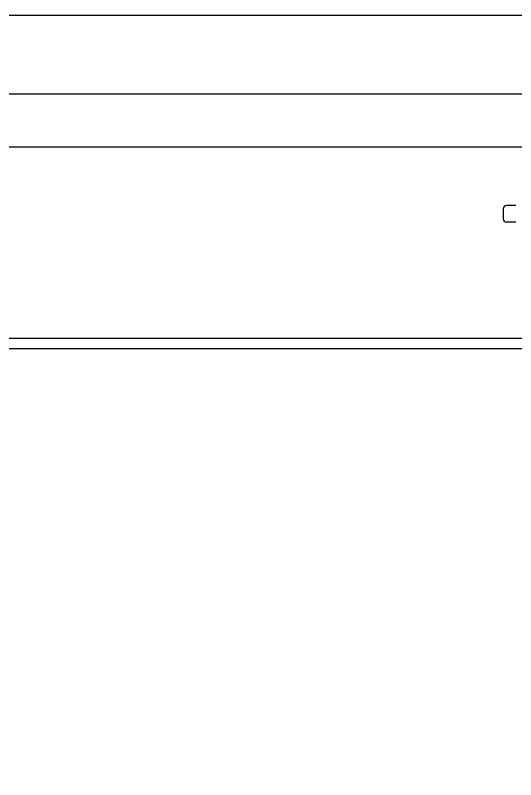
# Model space of a CAD drawing. Extents: x 220580 to 2027826, y -309201 to 71987.
# Drawn here: x 1048786 to 1050686, y -214627 to -211725 of the extents above; entities that cross this region are included whole.
import ezdxf

# ---------------------------------------------------------------- set-up
doc = ezdxf.new("R2010")
doc.units = 0
doc.linetypes.add('DASH', pattern=[0.35, 0.25, -0.1])
for name, color, linetype in [('A-LIN-V', 9, 'Continuous'), ('EWHS5T6M-3', 7, 'Continuous'), ('FHSGH10105-主梁-04', 7, 'Continuous'), ('FHSGH10105-主梁-06', 7, 'Continuous')]:
    doc.layers.add(name, color=color, linetype=linetype)

# ---------------------------------------------------------------- blocks, each defined once
blk = doc.blocks.new('23423wer-M')
at = {"color": 1, "linetype": 'DASH'}
blk.add_lwpolyline([(1667005.2, 540926.8), (1674571, 540926.8)], dxfattribs=at)
blk = doc.blocks.new('G$C20E3758E-M')
at = {"color": 6, "linetype": 'DASH'}
blk.add_lwpolyline([(1105.4, 3356.73), (-4404.95, 3356.73), (-4404.95, 1700.76)], dxfattribs=at)
at = {"layer": 'EWHS5T6M-3', "color": 3, "linetype": 'Continuous'}
for p, q in [((-1447.81, 3088.12), (-1469.81, 3088.12)), ((-1447.81, 3088.12), (-1469.81, 3088.12)), ((-1477.81, 3080.12), (-1477.81, 3056.12)), ((-1477.81, 3080.12), (-1477.81, 3056.12)), ((-1447.81, 3048.12), (-1469.81, 3048.12)), ((-1447.81, 3048.12), (-1469.81, 3048.12))]:
    blk.add_line(p, q, dxfattribs=at)
for centre, start, end in [((-1469.81, 3080.12), 90, 180), ((-1469.81, 3080.12), 90, 180), ((-1469.81, 3056.12), 180, 270), ((-1469.81, 3056.12), 180, 270)]:
    blk.add_arc(centre, 8, start, end, dxfattribs=at)
at = {"layer": 'FHSGH10105-主梁-04', "color": 3, "linetype": 'Continuous'}
blk.add_line((-4325.26, 3229.47), (1105.4, 3229.47), dxfattribs=at)
at = {"layer": 'FHSGH10105-主梁-06', "color": 3, "linetype": 'Continuous'}
for p, q in [((-4195.59, 2767.7), (1105.4, 2767.7)), ((-4325.26, 2742.7), (1105.4, 2742.7))]:
    blk.add_line(p, q, dxfattribs=at)

msp = doc.modelspace()

# ---------------------------------------------------------------- block references
at = {"xscale": 1.35874988235309, "yscale": 1.35874988235309, "zscale": 1.35874988235309}
msp.add_blockref('23423wer-M', (-1219994.2, -946709.1), dxfattribs=at)
at = {"layer": 'A-LIN-V', "xscale": 1.571585729816195, "yscale": 1.571585729816195, "zscale": 1.571585729816195}
msp.add_blockref('G$C20E3758E-M', (1052961.7, -217300.2), dxfattribs=at)

doc.saveas('drawing.dxf')
